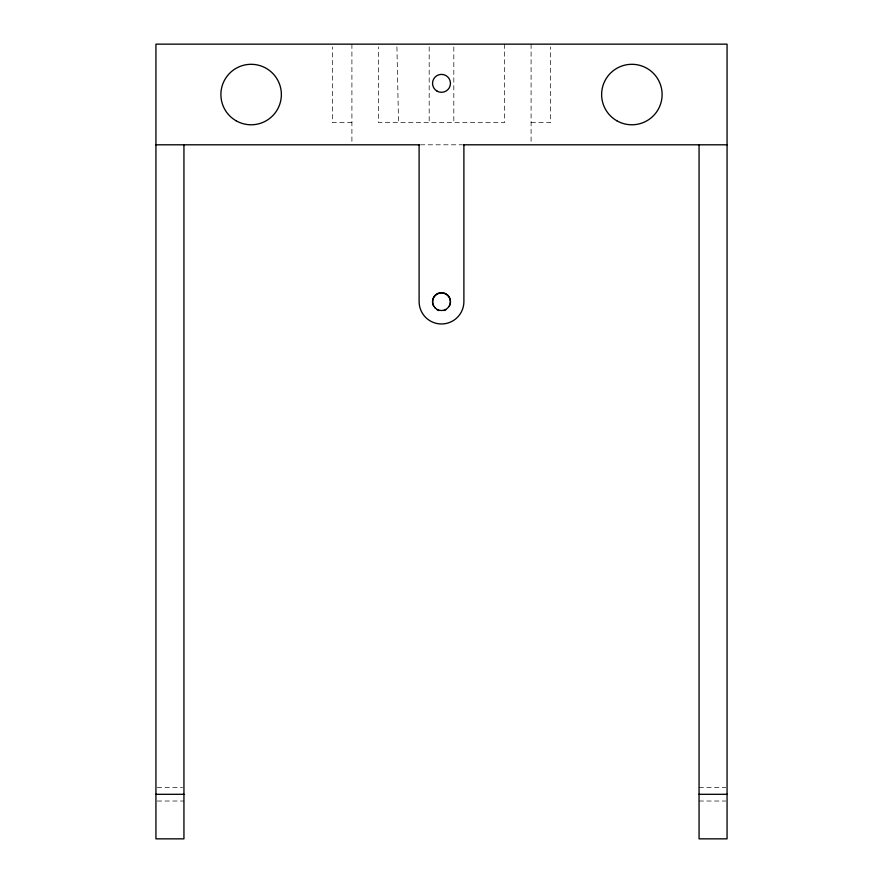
<?xml version="1.0" encoding="UTF-8"?>
<svg xmlns="http://www.w3.org/2000/svg" width="883" height="883" viewBox="0 0 883 883"><rect width="100%" height="100%" fill="white"/><g stroke="black" fill="none" stroke-linecap="round" stroke-linejoin="round"><path stroke-width="0.66" stroke-dasharray="4.42 3.31" d="M351.909 122.538L332.361 122.538L332.361 46.898M531.091 122.538L550.639 122.538L550.639 46.898M420.463 144.801L462.537 144.801M157.273 787.581L182.604 787.581M699.06 787.581L725.727 787.581M157.273 801.024L183.94 801.024M699.06 801.024L725.727 801.024M396.92 46.898L398.531 122.538M531.091 44.15L531.091 143.421M504.612 44.15L504.612 122.538L378.388 122.538L378.388 46.898M453.818 46.898L453.818 122.538M429.182 46.898L429.182 122.538M351.909 44.15L351.909 143.421"/><path stroke-width="1.32" d="M155.938 144.801L419.447 144.801M463.553 144.801L727.062 144.801M155.938 794.303L183.94 794.303M699.06 794.303L727.062 794.303M699.06 144.801L699.06 838.85L727.062 838.85L727.062 44.15L155.938 44.15L155.938 838.85L183.94 838.85L183.94 144.801M463.895 144.801L463.895 301.578A22.395 22.395 0 0 1 441.5 323.973A22.395 22.395 0 0 1 419.105 301.578L419.105 144.801M433.741 306.401A8.962 8.962 0 0 1 441.5 292.968A8.962 8.962 0 0 1 449.259 306.401M445.981 309.679A8.962 8.962 0 0 1 443.818 310.573M439.182 310.573A8.962 8.962 0 0 1 437.019 309.679M437.019 91.104A8.962 8.962 0 0 0 450.462 83.344A8.962 8.962 0 0 0 437.019 75.585A8.962 8.962 0 0 0 437.019 91.104M435.164 307.913A8.962 8.962 0 0 0 450.153 303.895A8.962 8.962 0 0 0 439.182 292.924A8.962 8.962 0 0 0 435.164 307.913M616.753 120.728A30.232 30.232 0 0 0 662.107 94.547A30.232 30.232 0 0 0 616.753 68.355A30.232 30.232 0 0 0 616.753 120.728M236.015 120.728A30.232 30.232 0 0 0 281.368 94.547A30.232 30.232 0 0 0 236.015 68.355A30.232 30.232 0 0 0 236.015 120.728"/></g></svg>
